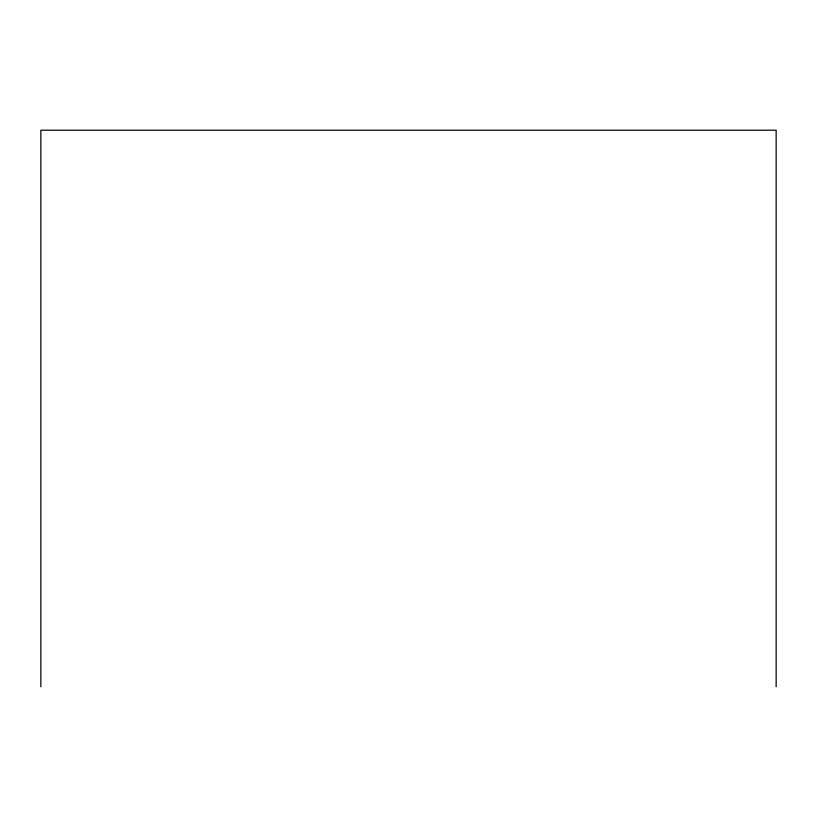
<?xml version="1.0" encoding="UTF-8"?>
<svg xmlns="http://www.w3.org/2000/svg" width="817" height="817" viewBox="0 0 817 817"><rect width="100%" height="100%" fill="white"/><g stroke="black" fill="none" stroke-linecap="round" stroke-linejoin="round"><path stroke-width="1.23" d="M776.15 686.791L776.15 130.209L40.85 130.209L40.85 686.791"/></g></svg>
